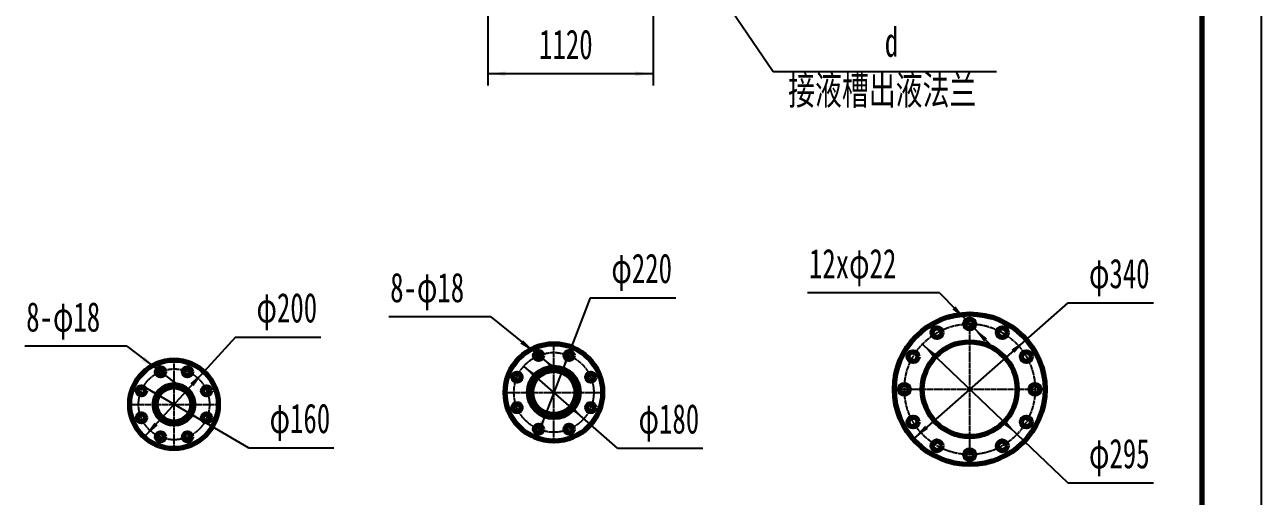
# Model space of a CAD drawing. Header units: millimetres. Extents: x -11880 to 11880, y -8400 to 8400.
# Drawn here: x 3509 to 11880, y -147 to 3046 of the extents above; entities that cross this region are included whole.
import ezdxf

# ---------------------------------------------------------------- set-up
doc = ezdxf.new("R2010")
doc.units = ezdxf.units.MM
doc.linetypes.add('EB_DASHDOT', pattern=[39, 30, -3, 3, -3])
for name, color, linetype, lineweight in [('CAXA0', 7, 'Continuous', 70), ('CAXA1', 1, 'EB_DASHDOT', 25), ('CAXA3', 7, 'Continuous', 25), ('CAXA4', 3, 'Continuous', 25)]:
    doc.layers.add(name, color=color, linetype=linetype, lineweight=lineweight)
doc.styles.add('标准', font='', dxfattribs={"width": 0.667})
doc.styles.get('标准').set_extended_font_data('SimSun')
doc.dimstyles.new('标准', dxfattribs={"dimscale": 40, "dimtxt": 5, "dimasz": 3, "dimexe": 2, "dimexo": 0, "dimtad": 1, "dimdec": 1, "dimzin": 12, "dimdsep": 46, "dimtxsty": '标准', "dimcen": 0, "dimdle": 4, "dimaunit": 1, "dimazin": 2, "dimtfac": 1, "dimtdec": 3, "dimtmove": 0, "dimatfit": 3, "dimfxl": 0, "dimtolj": 1, "dimtzin": 0, "dimarcsym": 0})

# ---------------------------------------------------------------- blocks, each defined once
blk = doc.blocks.new('CAXBLOCK35', base_point=(11480, -8000))
at = {"layer": 'CAXA0', "linetype": 'Continuous', "lineweight": 70}
blk.add_line((11480, -8000), (11480, 8000), dxfattribs=at)
at = {"layer": 'CAXA3', "linetype": 'Continuous', "lineweight": 25}
blk.add_line((11880, 8400), (11880, -8400), dxfattribs=at)
blk = doc.blocks.new('*D323')
at = {"layer": 'CAXA4', "linetype": 'Continuous', "lineweight": 25}
for points in [[(10289, 914.6), (10189, 846.5), (10208.9, 824)], [(9523.6, 240.4), (9603.7, 331), (9623.5, 308.5)]]:
    blk.add_hatch(color=0, dxfattribs=at).paths.add_polyline_path(points, flags=0)
at = {"layer": 'CAXA4', "color": 0, "linetype": 'Continuous', "lineweight": 25}
for q in [(9523.6, 240.4), (11149.4, 1162.6)]:
    blk.add_line((10570.5, 1162.6), q, dxfattribs=at)
at = {"layer": 'CAXA4', "color": 0, "linetype": 'Continuous', "lineweight": 25, "insert": (10713.9, 1461.6), "char_height": 200, "attachment_point": 1, "style": '标准'}
blk.add_mtext('\\fSimSun|b0|i0|p34;φ340', dxfattribs=at)
blk = doc.blocks.new('*D324')
at = {"layer": 'CAXA4', "linetype": 'Continuous', "lineweight": 25}
for points in [[(9586.3, 883.2), (9683.5, 811.1), (9662.7, 789.4)], [(10226.2, 271.8), (10149.8, 365.6), (10129.1, 343.9)]]:
    blk.add_hatch(color=0, dxfattribs=at).paths.add_polyline_path(points, flags=0)
at = {"layer": 'CAXA4', "color": 0, "linetype": 'Continuous', "lineweight": 25}
for q in [(9586.3, 883.2), (11149.4, -57.1)]:
    blk.add_line((10570.5, -57.1), q, dxfattribs=at)
at = {"layer": 'CAXA4', "color": 0, "linetype": 'Continuous', "lineweight": 25, "insert": (10713.9, 241.9), "char_height": 200, "attachment_point": 1, "style": '标准'}
blk.add_mtext('\\fSimSun|b0|i0|p34;φ295', dxfattribs=at)
blk = doc.blocks.new('*D325')
at = {"layer": 'CAXA4', "linetype": 'Continuous', "lineweight": 25}
for points in [[(9883.2, 1043.5), (9788.4, 1118.7), (9809.9, 1139.7)], [(9929.4, 996.4), (10002.7, 900.3), (10024.1, 921.3)]]:
    blk.add_hatch(color=0, dxfattribs=at).paths.add_polyline_path(points, flags=0)
at = {"layer": 'CAXA4', "color": 0, "linetype": 'Continuous', "lineweight": 25}
for q in [(8807.6, 1229.7), (10041.4, 882.2)]:
    blk.add_line((9700.6, 1229.7), q, dxfattribs=at)
at = {"layer": 'CAXA4', "color": 0, "linetype": 'Continuous', "lineweight": 25, "insert": (8817.6, 1528.7), "char_height": 200, "attachment_point": 1, "style": '标准'}
blk.add_mtext('\\fSimSun|b0|i0|p34;12xφ22', dxfattribs=at)
blk = doc.blocks.new('*D328')
at = {"layer": 'CAXA4', "linetype": 'Continuous', "lineweight": 25}
for points in [[(4406.3, 711.8), (4301.5, 772.2), (4319.6, 796.1)], [(4449.4, 679.2), (4536, 594.8), (4554.1, 618.7)]]:
    blk.add_hatch(color=0, dxfattribs=at).paths.add_polyline_path(points, flags=0)
at = {"layer": 'CAXA4', "color": 0, "linetype": 'Continuous', "lineweight": 25}
for q in [(3508.5, 868.7), (4577, 582.6)]:
    blk.add_line((4198.8, 868.7), q, dxfattribs=at)
at = {"layer": 'CAXA4', "color": 0, "linetype": 'Continuous', "lineweight": 25, "insert": (3518.5, 1167.7), "char_height": 200, "attachment_point": 1, "style": '标准'}
blk.add_mtext('\\fSimSun|b0|i0|p34;8-φ18', dxfattribs=at)
blk = doc.blocks.new('*D329')
at = {"layer": 'CAXA4', "linetype": 'Continuous', "lineweight": 25}
for points in [[(4721.2, 696.8), (4629.3, 618.2), (4651.4, 598)], [(4317, 253.4), (4386.7, 352.2), (4408.9, 332)]]:
    blk.add_hatch(color=0, dxfattribs=at).paths.add_polyline_path(points, flags=0)
at = {"layer": 'CAXA4', "color": 0, "linetype": 'Continuous', "lineweight": 25}
for q in [(4317, 253.4), (5513.4, 930.8)]:
    blk.add_line((4934.5, 930.8), q, dxfattribs=at)
at = {"layer": 'CAXA4', "color": 0, "linetype": 'Continuous', "lineweight": 25, "insert": (5077.9, 1229.8), "char_height": 200, "attachment_point": 1, "style": '标准'}
blk.add_mtext('\\fSimSun|b0|i0|p34;φ200', dxfattribs=at)
blk = doc.blocks.new('*D330')
at = {"layer": 'CAXA4', "linetype": 'Continuous', "lineweight": 25}
for points in [[(4311.7, 595.9), (4423, 548.5), (4407.9, 522.6)], [(4726.5, 354.3), (4630.3, 427.7), (4615.2, 401.8)]]:
    blk.add_hatch(color=0, dxfattribs=at).paths.add_polyline_path(points, flags=0)
at = {"layer": 'CAXA4', "color": 0, "linetype": 'Continuous', "lineweight": 25}
for q in [(4311.7, 595.9), (5602, 181.5)]:
    blk.add_line((5023.1, 181.5), q, dxfattribs=at)
at = {"layer": 'CAXA4', "color": 0, "linetype": 'Continuous', "lineweight": 25, "insert": (5166.5, 480.5), "char_height": 200, "attachment_point": 1, "style": '标准'}
blk.add_mtext('\\fSimSun|b0|i0|p34;φ160', dxfattribs=at)
blk = doc.blocks.new('*D373')
at = {"layer": 'CAXA4', "linetype": 'Continuous', "lineweight": 25}
blk.add_hatch(color=0, dxfattribs=at).paths.add_polyline_path([(7774, 3906.4), (7829.1, 3798.7), (7853.9, 3815.6)], flags=0)
at = {"layer": 'CAXA4', "color": 0, "linetype": 'Continuous', "lineweight": 25}
for p, q in [((7774, 3906.4), (8574.6, 2730.6)), ((8574.6, 2730.6), (10086.4, 2730.6))]:
    blk.add_line(p, q, dxfattribs=at)
at = {"layer": 'CAXA4', "color": 0, "linetype": 'Continuous', "lineweight": 25, "char_height": 200, "attachment_point": 1, "style": '标准'}
for s, insert in [('\\fSimSun|b0|i0|p34;d', (9331.1, 3029.6)), ('\\fSimSun|b0|i0|p34;接液槽出液法兰', (8677.1, 2705.6))]:
    blk.add_mtext(s, dxfattribs=dict(at, insert=insert))
blk = doc.blocks.new('*D374')
at = {"layer": 'CAXA4', "linetype": 'Continuous', "lineweight": 25}
for points in [[(6966.4, 822.5), (6863.6, 886.3), (6882.5, 909.6)], [(7008.4, 788.6), (7092.3, 701.5), (7111.1, 724.8)]]:
    blk.add_hatch(color=0, dxfattribs=at).paths.add_polyline_path(points, flags=0)
at = {"layer": 'CAXA4', "color": 0, "linetype": 'Continuous', "lineweight": 25}
for q in [(5972.7, 1067.6), (7132.8, 688)]:
    blk.add_line((6663, 1067.6), q, dxfattribs=at)
at = {"layer": 'CAXA4', "color": 0, "linetype": 'Continuous', "lineweight": 25, "insert": (5982.7, 1366.6), "char_height": 200, "attachment_point": 1, "style": '标准'}
blk.add_mtext('\\fSimSun|b0|i0|p34;8-φ18', dxfattribs=at)
blk = doc.blocks.new('*D375')
at = {"layer": 'CAXA4', "linetype": 'Continuous', "lineweight": 25}
for points in [[(7209, 864.2), (7152, 757.5), (7180, 746.8)], [(6972.4, 248), (7001.4, 365.4), (7029.4, 354.7)]]:
    blk.add_hatch(color=0, dxfattribs=at).paths.add_polyline_path(points, flags=0)
at = {"layer": 'CAXA4', "color": 0, "linetype": 'Continuous', "lineweight": 25}
for q in [(6972.4, 248), (7915.9, 1197.6)]:
    blk.add_line((7337, 1197.6), q, dxfattribs=at)
at = {"layer": 'CAXA4', "color": 0, "linetype": 'Continuous', "lineweight": 25, "insert": (7480.4, 1496.6), "char_height": 200, "attachment_point": 1, "style": '标准'}
blk.add_mtext('\\fSimSun|b0|i0|p34;φ220', dxfattribs=at)
blk = doc.blocks.new('*D376')
at = {"layer": 'CAXA4', "linetype": 'Continuous', "lineweight": 25}
for points in [[(6887.7, 734.2), (6987.8, 666.3), (6968, 643.7)], [(7293.6, 378), (7213.3, 468.4), (7193.5, 445.9)]]:
    blk.add_hatch(color=0, dxfattribs=at).paths.add_polyline_path(points, flags=0)
at = {"layer": 'CAXA4', "color": 0, "linetype": 'Continuous', "lineweight": 25}
for q in [(6887.7, 734.2), (8100.1, 178.4)]:
    blk.add_line((7521.1, 178.4), q, dxfattribs=at)
at = {"layer": 'CAXA4', "color": 0, "linetype": 'Continuous', "lineweight": 25, "insert": (7664.5, 477.4), "char_height": 200, "attachment_point": 1, "style": '标准'}
blk.add_mtext('\\fSimSun|b0|i0|p34;φ180', dxfattribs=at)
blk = doc.blocks.new('*D448')
at = {"layer": 'CAXA4', "linetype": 'Continuous', "lineweight": 25}
for points in [[(6643.1, 2714.4), (6763.1, 2729.4), (6763.1, 2699.4)], [(7763.1, 2714.4), (7643.1, 2729.4), (7643.1, 2699.4)]]:
    blk.add_hatch(color=0, dxfattribs=at).paths.add_polyline_path(points, flags=0)
at = {"layer": 'CAXA4', "color": 0, "linetype": 'Continuous', "lineweight": 25}
for p, q in [((6643.1, 3808), (6643.1, 2634.4)), ((7763.1, 3768.7), (7763.1, 2634.4)), ((7763.1, 2714.4), (6643.1, 2714.4))]:
    blk.add_line(p, q, dxfattribs=at)
at = {"layer": 'CAXA4', "color": 0, "linetype": 'Continuous', "lineweight": 25, "insert": (6990.3, 3013.4), "char_height": 200, "attachment_point": 1, "style": '标准'}
blk.add_mtext('\\fSimSun|b0|i0|p34;1120', dxfattribs=at)

msp = doc.modelspace()

# ---------------------------------------------------------------- linework, layer by layer
at = {"layer": 'CAXA0'}
for centre, radius in [((9906.28, 577.49), 510), ((9906.28, 1019.99), 33), ((9685.03, 960.71), 33), ((10127.53, 960.71), 33), ((7090.68, 556.09), 330), ((9906.28, 577.49), 321), ((4519.1, 475.12), 300), ((6987.36, 805.54), 27), ((7194.01, 805.54), 27), ((9523.07, 798.74), 33), ((10289.5, 798.74), 33), ((4427.83, 695.46), 27), ((4610.37, 695.46), 27), ((6841.24, 659.41), 27), ((7090.68, 556.09), 171), ((7090.68, 556.09), 150), ((7340.13, 659.41), 27), ((4298.75, 566.39), 27), ((4519.1, 475.12), 133.5), ((4519.1, 475.12), 120), ((4739.44, 566.39), 27), ((9463.78, 577.49), 33), ((10348.78, 577.49), 33), ((6841.24, 452.77), 27), ((7340.13, 452.77), 27), ((4298.75, 383.85), 27), ((4739.44, 383.85), 27), ((9523.07, 356.24), 33), ((10289.5, 356.24), 33), ((4427.83, 254.77), 27), ((4610.37, 254.77), 27), ((6987.36, 306.64), 27), ((7194.01, 306.64), 27), ((9685.03, 194.28), 33), ((9906.28, 134.99), 33), ((10127.53, 194.28), 33)]:
    msp.add_circle(centre, radius, dxfattribs=at)
at = {"layer": 'CAXA1', "linetype": 'EB_DASHDOT', "lineweight": 25}
for p, q in [((9906.28, 58.49), (9906.28, 1096.49)), ((7090.68, 217.09), (7090.68, 895.09)), ((4519.1, 166.12), (4519.1, 784.12)), ((6751.68, 556.09), (7429.68, 556.09)), ((9387.28, 577.49), (10425.28, 577.49)), ((4210.1, 475.12), (4828.1, 475.12))]:
    msp.add_line(p, q, dxfattribs=at)
for centre, radius in [((9906.28, 577.49), 442.5), ((7090.68, 556.09), 270), ((4519.1, 475.12), 240)]:
    msp.add_circle(centre, radius, dxfattribs=at)

# ---------------------------------------------------------------- block references
at = {"layer": 'CAXA0'}
msp.add_blockref('CAXBLOCK35', (11480, -8000), dxfattribs=at)
at = {"layer": 'CAXA4'}
msp.add_blockref('*D373', (0, 0), dxfattribs=at)

# ---------------------------------------------------------------- dimensions: what is measured, and where the dimension line sits
dim = msp.add_linear_dim(base=(7203.09, 2714.35), p1=(7763.08, 3768.66), p2=(6643.1, 3808.01), text='\\fSimSun;1120', dimstyle='标准', dxfattribs=at)
dim.commit()
dim.dimension.update_dxf_attribs({"geometry": '*D448', "text_midpoint": (7203.09, 2876.35)})
for p1, p2, text, picture, middle in [((9929.39, 996.43), (9883.18, 1043.55), '\\fSimSun;12xφ22', '*D325', (9187.39, 1391.66)), ((6972.37, 248.03), (7208.99, 864.15), '\\fSimSun;φ220', '*D375', (7693.19, 1359.55)), ((9523.57, 240.4), (10289, 914.58), '\\fSimSun;φ340', '*D323', (10926.68, 1324.55)), ((7008.36, 788.57), (6966.36, 822.51), '\\fSimSun;8-φ18', '*D374', (6251.18, 1229.65)), ((4316.99, 253.41), (4721.2, 696.82), '\\fSimSun;φ200', '*D329', (5290.63, 1092.78)), ((4449.36, 679.17), (4406.29, 711.75), '\\fSimSun;8-φ18', '*D328', (3786.95, 1030.71)), ((9586.34, 883.17), (10226.23, 271.81), '\\fSimSun;φ295', '*D324', (10926.68, 104.87)), ((6887.74, 734.17), (7293.63, 378.01), '\\fSimSun;φ180', '*D376', (7877.31, 340.37)), ((4311.72, 595.92), (4726.47, 354.31), '\\fSimSun;φ160', '*D330', (5379.27, 343.5))]:
    dim = msp.add_diameter_dim_2p(p1=p1, p2=p2, text=text, dimstyle='标准', dxfattribs=at)
    dim.commit()
    dim.dimension.update_dxf_attribs({"geometry": picture, "text_midpoint": middle})

doc.saveas('drawing.dxf')
